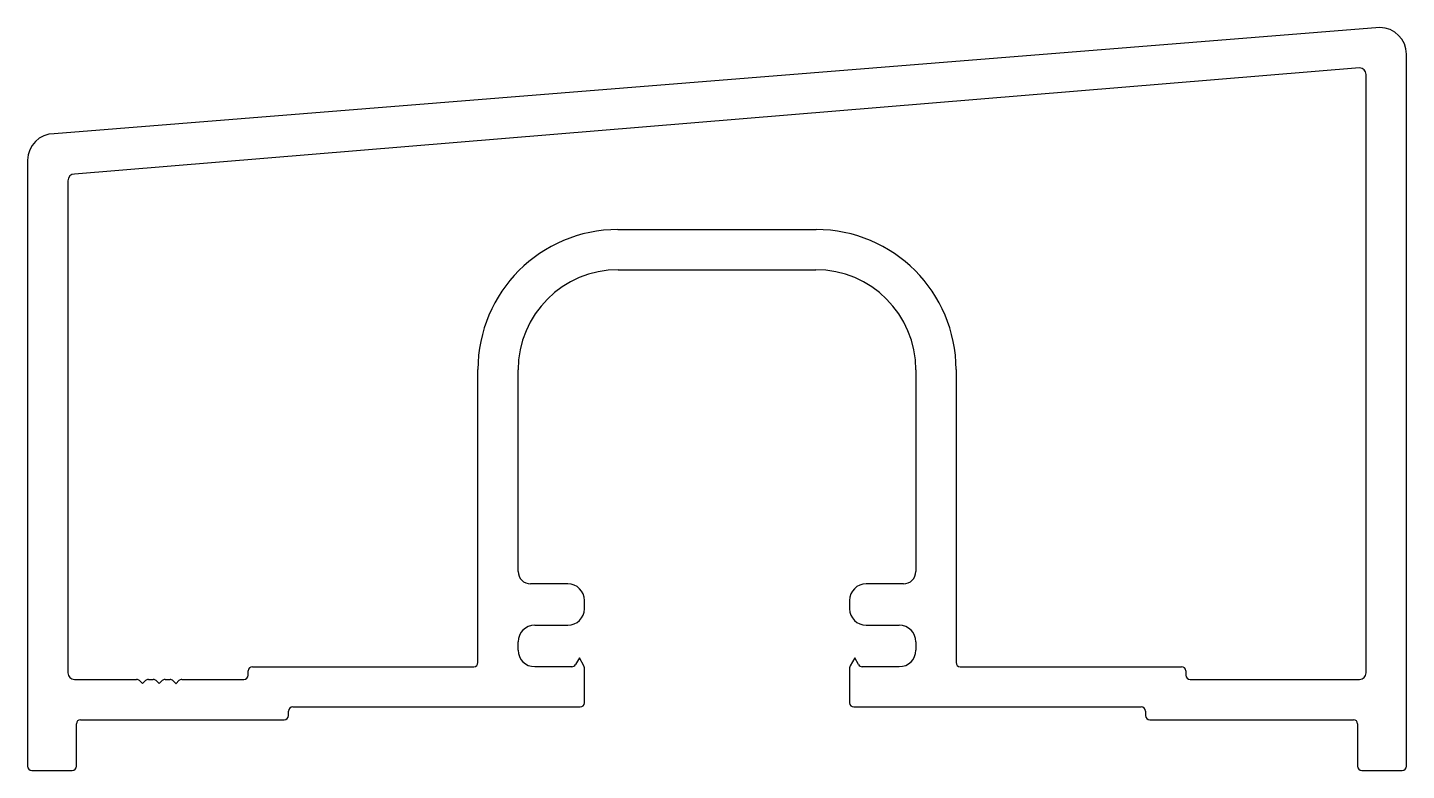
# Model space of a CAD drawing. Extents: x -41.3 to 41.3, y 0.1 to 44.6.
import ezdxf

# ---------------------------------------------------------------- set-up
doc = ezdxf.new("R2010")
doc.units = 0
doc.layers.add('5', color=7, linetype='CONTINUOUS')

msp = doc.modelspace()

# ---------------------------------------------------------------- linework, layer by layer
at = {"layer": '5', "color": 7, "linetype": 'CONTINUOUS'}
for p, q in [((39.69, 44.599), (-39.685, 38.249)), ((41.277, 0.403), (41.277, 43.012)), ((38.468, 42.186), (-38.463, 35.836)), ((38.864, 5.992), (38.864, 41.789)), ((-41.273, 36.662), (-41.273, 0.403)), ((-38.86, 35.439), (-38.86, 5.992)), ((-5.928, 32.513), (-0.379, 32.513)), ((-0.379, 32.513), (5.933, 32.513)), ((-5.909, 30.106), (5.914, 30.106)), ((-14.31, 6.611), (-14.31, 24.131)), ((-11.904, 12.058), (-11.904, 24.112)), ((11.909, 24.112), (11.909, 12.058)), ((14.315, 24.131), (14.315, 6.611)), ((-8.926, 11.314), (-11.16, 11.314)), ((11.165, 11.314), (8.932, 11.314)), ((-7.935, 9.827), (-7.935, 10.323)), ((7.94, 10.323), (7.94, 9.827)), ((-10.912, 8.836), (-8.926, 8.836)), ((8.932, 8.836), (10.917, 8.836)), ((-11.904, 7.349), (-11.904, 7.844)), ((11.909, 7.844), (11.909, 7.349)), ((-8.239, 6.885), (-8.471, 6.484)), ((-7.969, 6.416), (-8.239, 6.885)), ((8.245, 6.885), (7.974, 6.416)), ((8.477, 6.484), (8.245, 6.885)), ((-28.065, 5.849), (-28.065, 6.103)), ((-27.811, 6.357), (-14.564, 6.357)), ((-8.691, 6.357), (-10.912, 6.357)), ((-7.935, 4.198), (-7.935, 6.289)), ((7.94, 6.289), (7.94, 4.198)), ((10.917, 6.357), (8.697, 6.357)), ((14.569, 6.357), (27.815, 6.357)), ((28.069, 6.103), (28.069, 5.849)), ((-38.463, 5.595), (-34.744, 5.595)), ((-34.567, 5.522), (-34.396, 5.351)), ((-34.385, 5.351), (-34.214, 5.522)), ((-34.037, 5.595), (-33.744, 5.595)), ((-33.567, 5.522), (-33.396, 5.351)), ((-33.385, 5.351), (-33.214, 5.522)), ((-33.037, 5.595), (-32.744, 5.595)), ((-32.567, 5.522), (-32.396, 5.351)), ((-32.385, 5.351), (-32.214, 5.522)), ((-32.037, 5.595), (-28.319, 5.595)), ((28.323, 5.595), (38.468, 5.595)), ((-25.652, 3.436), (-25.652, 3.69)), ((-25.398, 3.944), (-8.189, 3.944)), ((8.194, 3.944), (25.402, 3.944)), ((25.656, 3.69), (25.656, 3.436)), ((-38.352, 0.403), (-38.352, 2.928)), ((-38.098, 3.182), (-25.906, 3.182)), ((25.91, 3.182), (38.102, 3.182)), ((38.356, 2.928), (38.356, 0.403)), ((-41.019, 0.149), (-38.606, 0.149)), ((38.61, 0.149), (41.023, 0.149))]:
    msp.add_line(p, q, dxfattribs=at)
for centre, radius, start, end in [((39.69, 43.012), 1.588, 0, 90), ((38.468, 41.789), 0.397, 0, 90), ((-39.685, 36.662), 1.587, 90, 180), ((-38.463, 35.439), 0.397, 90, 180), ((-5.928, 24.131), 8.382, 90, 180), ((5.933, 24.131), 8.382, 360, 90), ((-5.909, 24.112), 5.994, 90, 180), ((5.914, 24.112), 5.994, 0, 90), ((-11.16, 12.058), 0.744, 180, 270), ((11.165, 12.058), 0.744, 270, 360), ((-8.926, 10.323), 0.991, 360, 90), ((8.932, 10.323), 0.991, 90, 180), ((-8.926, 9.827), 0.991, 270, 360), ((8.932, 9.827), 0.991, 180, 270), ((-10.912, 7.844), 0.991, 90, 180), ((10.917, 7.844), 0.991, 360, 90), ((-14.564, 6.611), 0.254, 270, 360), ((-10.912, 7.349), 0.991, 180, 270), ((10.917, 7.349), 0.991, 270, 360), ((14.569, 6.611), 0.254, 180, 270), ((-38.463, 5.992), 0.397, 180, 270), ((-28.319, 5.849), 0.254, 270, 0), ((-27.811, 6.103), 0.254, 90, 180), ((-8.691, 6.611), 0.254, 270, 330), ((-8.189, 6.289), 0.254, 359.99645, 30), ((8.194, 6.289), 0.254, 150, 180), ((8.697, 6.611), 0.254, 210, 270), ((27.815, 6.103), 0.254, 360, 90), ((28.323, 5.849), 0.254, 180, 270), ((38.468, 5.992), 0.397, 270, 360), ((-34.744, 5.345), 0.25, 45, 90), ((-34.39, 5.357), 0.008, 225, 315), ((-34.037, 5.345), 0.25, 90, 135), ((-33.744, 5.345), 0.25, 45, 90), ((-33.391, 5.357), 0.008, 225, 315), ((-33.037, 5.345), 0.25, 90, 135), ((-32.744, 5.345), 0.25, 45, 90), ((-32.391, 5.357), 0.008, 225, 315), ((-32.037, 5.345), 0.25, 90, 135), ((-8.189, 4.198), 0.254, 270, 359.99645), ((8.194, 4.198), 0.254, 180, 270), ((-25.906, 3.436), 0.254, 270, 360), ((-25.398, 3.69), 0.254, 90, 180), ((25.402, 3.69), 0.254, 0, 90), ((25.91, 3.436), 0.254, 180, 270), ((-38.098, 2.928), 0.254, 90, 180), ((38.102, 2.928), 0.254, 360, 90), ((-41.019, 0.403), 0.254, 180, 270), ((-38.606, 0.403), 0.254, 270, 360), ((38.61, 0.403), 0.254, 180, 270), ((41.023, 0.403), 0.254, 270, 360)]:
    msp.add_arc(centre, radius, start, end, dxfattribs=at)

doc.saveas('drawing.dxf')
